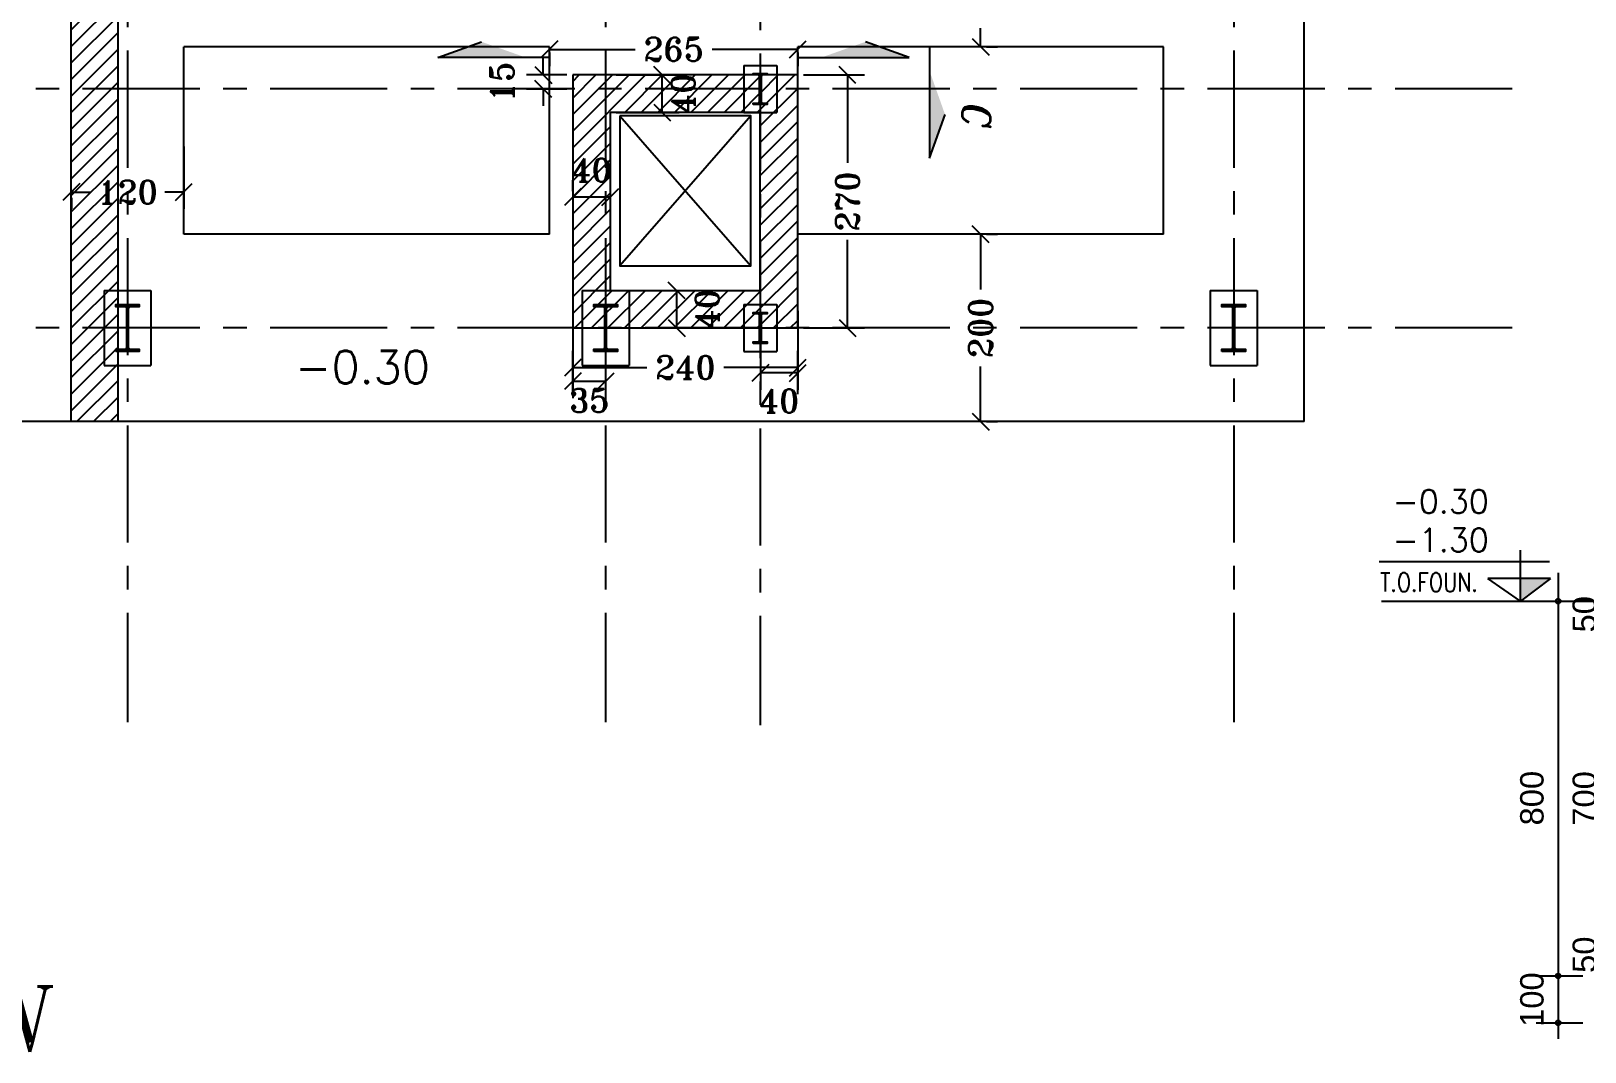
# Model space of a CAD drawing. Header units: inches. Extents: x 1387 to 2676, y -3005 to -2136.
# Drawn here: x 2524.43 to 2541.01, y -2237.91 to -2227.02 of the extents above; entities that cross this region are included whole.
import ezdxf
from ezdxf.enums import TextEntityAlignment as Align

# ---------------------------------------------------------------- set-up
doc = ezdxf.new("R2010")
doc.units = ezdxf.units.IN
doc.header["$MEASUREMENT"] = 0
doc.linetypes.add('CENTER', pattern=[2, 1.25, -0.25, 0.25, -0.25])
for name, color, linetype in [('1R', 1, 'Continuous'), ('2Y', 2, 'Continuous'), ('3G', 3, 'Continuous'), ('4', 4, 'Continuous'), ('4C', 4, 'Continuous'), ('6M', 6, 'Continuous'), ('AXE', 1, 'CENTER'), ('Layer4', 118, 'Continuous')]:
    doc.layers.add(name, color=color, linetype=linetype)
doc.styles.add('ITALICT', font='italict')
doc.styles.add('ROMANS', font='ROMANS')
doc.styles.add('ROMANT', font='romant')
doc.styles.get("Standard").update_dxf_attribs({"font": 'arial.ttf'})
doc.dimstyles.new('1-100r', dxfattribs={"dimscale": 0, "dimtxt": 0.25, "dimasz": 0.18, "dimexe": 0.18, "dimexo": 0.0625, "dimgap": 0.09, "dimtad": 0, "dimdec": 0, "dimlfac": 100, "dimzin": 0, "dimdsep": 46, "dimtxsty": 'ROMANT', "dimblk": 'OBLIQUE', "dimcen": 0.09, "dimclrd": 1, "dimclre": 1, "dimclrt": 2, "dimadec": 0, "dimazin": 0, "dimtfac": 1, "dimtdec": 0, "dimtofl": 0, "dimtmove": 2, "dimatfit": 3, "dimldrblk": 'OBLIQUE', "dimfxl": 0.18, "dimtolj": 1, "dimtzin": 0, "dimarcsym": 0})

# ---------------------------------------------------------------- blocks, each defined once
blk = doc.blocks.new('_Oblique')
at = {"color": 0, "linetype": 'ByBlock', "lineweight": -2}
blk.add_line((-0.5, -0.5), (0.5, 0.5), dxfattribs=at)
blk = doc.blocks.new('*D146')
at = {"layer": 'Defpoints', "color": 0, "ltscale": 0.05, "transparency": 16777216}
for p in [(2526.062, -2228.187), (2524.862, -2228.737), (2524.862, -2228.737)]:
    blk.add_point(p, dxfattribs=at)
at = {"layer": 'Layer4', "color": 1, "lineweight": -2, "ltscale": 0.05, "transparency": 16777216}
for p, q in [((2526.062, -2228.249), (2526.062, -2228.917)), ((2524.862, -2228.737), (2525.062, -2228.737)), ((2526.062, -2228.737), (2525.861, -2228.737)), ((2524.862, -2228.799), (2524.862, -2228.917))]:
    blk.add_line(p, q, dxfattribs=at)
at = {"layer": 'Layer4', "color": 1, "lineweight": -2, "ltscale": 0.05, "transparency": 16777216, "xscale": 0.18, "yscale": 0.18, "zscale": 0.18, "rotation": 180}
blk.add_blockref('_Oblique', (2524.862, -2228.737), dxfattribs=at)
at = {"layer": 'Layer4', "color": 1, "lineweight": -2, "ltscale": 0.05, "transparency": 16777216, "xscale": 0.18, "yscale": 0.18, "zscale": 0.18}
blk.add_blockref('_Oblique', (2526.062, -2228.737), dxfattribs=at)
at = {"layer": 'Layer4', "color": 2, "ltscale": 0.05, "transparency": 16777216, "insert": (2525.462, -2228.737), "char_height": 0.25, "attachment_point": 5, "style": 'ROMANT'}
blk.add_mtext('\\A1;120', dxfattribs=at)
blk = doc.blocks.new('*D152')
at = {"layer": 'Defpoints', "color": 0, "ltscale": 0.05, "transparency": 16777216}
for p in [(2534.562, -2229.187), (2534.562, -2231.187), (2534.562, -2231.187)]:
    blk.add_point(p, dxfattribs=at)
at = {"layer": 'Layer4', "color": 1, "lineweight": -2, "ltscale": 0.05, "transparency": 16777216}
for p, q in [((2534.562, -2229.187), (2534.562, -2229.775)), ((2534.624, -2229.187), (2534.742, -2229.187)), ((2534.562, -2231.187), (2534.562, -2230.598)), ((2534.624, -2231.187), (2534.742, -2231.187))]:
    blk.add_line(p, q, dxfattribs=at)
at = {"layer": 'Layer4', "color": 1, "lineweight": -2, "ltscale": 0.05, "transparency": 16777216, "xscale": 0.18, "yscale": 0.18, "zscale": 0.18}
for p, rotation in [((2534.562, -2229.187), 90), ((2534.562, -2231.187), 270)]:
    blk.add_blockref('_Oblique', p, dxfattribs=dict(at, rotation=rotation))
at = {"layer": 'Layer4', "color": 2, "ltscale": 0.05, "transparency": 16777216, "insert": (2534.562, -2230.187), "char_height": 0.25, "attachment_point": 5, "rotation": 90, "style": 'ROMANT'}
blk.add_mtext('\\A1;200', dxfattribs=at)
blk = doc.blocks.new('*D153')
at = {"layer": 'Defpoints', "color": 0, "ltscale": 0.05, "transparency": 16777216}
for p in [(2534.562, -2225.987), (2534.562, -2225.987), (2534.562, -2227.187)]:
    blk.add_point(p, dxfattribs=at)
at = {"layer": 'Layer4', "color": 1, "lineweight": -2, "ltscale": 0.05, "transparency": 16777216}
for p, q in [((2534.562, -2225.987), (2534.562, -2226.187)), ((2534.624, -2225.987), (2534.742, -2225.987)), ((2534.562, -2227.187), (2534.562, -2226.986)), ((2534.624, -2227.187), (2534.742, -2227.187))]:
    blk.add_line(p, q, dxfattribs=at)
at = {"layer": 'Layer4', "color": 1, "lineweight": -2, "ltscale": 0.05, "transparency": 16777216, "xscale": 0.18, "yscale": 0.18, "zscale": 0.18}
for p, rotation in [((2534.562, -2225.987), 90), ((2534.562, -2227.187), 270)]:
    blk.add_blockref('_Oblique', p, dxfattribs=dict(at, rotation=rotation))
at = {"layer": 'Layer4', "color": 2, "ltscale": 0.05, "transparency": 16777216, "insert": (2534.562, -2226.587), "char_height": 0.25, "attachment_point": 5, "rotation": 90, "style": 'ROMANT'}
blk.add_mtext('\\A1;120', dxfattribs=at)
blk = doc.blocks.new('*D182')
at = {"layer": 'Defpoints', "color": 0, "ltscale": 0.05, "transparency": 16777216}
for p in [(2532.612, -2230.61), (2530.212, -2230.957), (2532.612, -2230.957)]:
    blk.add_point(p, dxfattribs=at)
at = {"layer": 'Layer4', "color": 1, "lineweight": -2, "ltscale": 0.05, "transparency": 16777216}
for p, q in [((2530.212, -2230.895), (2530.212, -2230.43)), ((2532.612, -2230.895), (2532.612, -2230.43)), ((2530.212, -2230.61), (2531, -2230.61)), ((2532.612, -2230.61), (2531.823, -2230.61))]:
    blk.add_line(p, q, dxfattribs=at)
at = {"layer": 'Layer4', "color": 1, "lineweight": -2, "ltscale": 0.05, "transparency": 16777216, "xscale": 0.18, "yscale": 0.18, "zscale": 0.18, "rotation": 180}
blk.add_blockref('_Oblique', (2530.212, -2230.61), dxfattribs=at)
at = {"layer": 'Layer4', "color": 1, "lineweight": -2, "ltscale": 0.05, "transparency": 16777216, "xscale": 0.18, "yscale": 0.18, "zscale": 0.18}
blk.add_blockref('_Oblique', (2532.612, -2230.61), dxfattribs=at)
at = {"layer": 'Layer4', "color": 2, "ltscale": 0.05, "transparency": 16777216, "insert": (2531.412, -2230.61), "char_height": 0.25, "attachment_point": 5, "style": 'ROMANT'}
blk.add_mtext('\\A1;240', dxfattribs=at)
blk = doc.blocks.new('*D183')
at = {"layer": 'Defpoints', "color": 0, "ltscale": 0.05, "transparency": 16777216}
for p in [(2530.212, -2228.79), (2530.212, -2228.79), (2530.612, -2228.79)]:
    blk.add_point(p, dxfattribs=at)
at = {"layer": 'Layer4', "color": 1, "lineweight": -2, "ltscale": 0.05, "transparency": 16777216}
for p, q in [((2530.212, -2228.727), (2530.212, -2228.61)), ((2530.612, -2228.727), (2530.612, -2228.61)), ((2530.612, -2228.79), (2530.212, -2228.79))]:
    blk.add_line(p, q, dxfattribs=at)
at = {"layer": 'Layer4', "color": 1, "lineweight": -2, "ltscale": 0.05, "transparency": 16777216, "xscale": 0.18, "yscale": 0.18, "zscale": 0.18, "rotation": 180}
blk.add_blockref('_Oblique', (2530.212, -2228.79), dxfattribs=at)
at = {"layer": 'Layer4', "color": 1, "lineweight": -2, "ltscale": 0.05, "transparency": 16777216, "xscale": 0.18, "yscale": 0.18, "zscale": 0.18}
blk.add_blockref('_Oblique', (2530.612, -2228.79), dxfattribs=at)
at = {"layer": 'Layer4', "color": 2, "ltscale": 0.05, "transparency": 16777216, "insert": (2530.412, -2228.502), "char_height": 0.25, "attachment_point": 5, "style": 'ROMANT'}
blk.add_mtext('\\A1;40', dxfattribs=at)
blk = doc.blocks.new('*D184')
at = {"layer": 'Defpoints', "color": 0, "ltscale": 0.05, "transparency": 16777216}
for p in [(2530.212, -2229.941), (2530.562, -2230.341), (2530.562, -2230.755)]:
    blk.add_point(p, dxfattribs=at)
at = {"layer": 'Layer4', "color": 1, "lineweight": -2, "ltscale": 0.05, "transparency": 16777216}
for p, q in [((2530.212, -2230.004), (2530.212, -2230.935)), ((2530.562, -2230.404), (2530.562, -2230.935)), ((2530.212, -2230.755), (2530.562, -2230.755))]:
    blk.add_line(p, q, dxfattribs=at)
at = {"layer": 'Layer4', "color": 1, "lineweight": -2, "ltscale": 0.05, "transparency": 16777216, "xscale": 0.18, "yscale": 0.18, "zscale": 0.18, "rotation": 180}
blk.add_blockref('_Oblique', (2530.212, -2230.755), dxfattribs=at)
at = {"layer": 'Layer4', "color": 1, "lineweight": -2, "ltscale": 0.05, "transparency": 16777216, "xscale": 0.18, "yscale": 0.18, "zscale": 0.18}
blk.add_blockref('_Oblique', (2530.562, -2230.755), dxfattribs=at)
at = {"layer": 'Layer4', "color": 2, "ltscale": 0.05, "transparency": 16777216, "insert": (2530.387, -2230.962), "char_height": 0.25, "attachment_point": 5, "style": 'ROMANT'}
blk.add_mtext('\\A1;35', dxfattribs=at)
blk = doc.blocks.new('*D185')
at = {"layer": 'Defpoints', "color": 0, "ltscale": 0.05, "transparency": 16777216}
for p in [(2532.612, -2229.941), (2532.212, -2230.191), (2532.212, -2230.667)]:
    blk.add_point(p, dxfattribs=at)
at = {"layer": 'Layer4', "color": 1, "lineweight": -2, "ltscale": 0.05, "transparency": 16777216}
for p, q in [((2532.612, -2230.004), (2532.612, -2230.847)), ((2532.212, -2230.254), (2532.212, -2230.847)), ((2532.612, -2230.667), (2532.212, -2230.667))]:
    blk.add_line(p, q, dxfattribs=at)
at = {"layer": 'Layer4', "color": 1, "lineweight": -2, "ltscale": 0.05, "transparency": 16777216, "xscale": 0.18, "yscale": 0.18, "zscale": 0.18, "rotation": 180}
blk.add_blockref('_Oblique', (2532.212, -2230.667), dxfattribs=at)
at = {"layer": 'Layer4', "color": 1, "lineweight": -2, "ltscale": 0.05, "transparency": 16777216, "xscale": 0.18, "yscale": 0.18, "zscale": 0.18}
blk.add_blockref('_Oblique', (2532.612, -2230.667), dxfattribs=at)
at = {"layer": 'Layer4', "color": 2, "ltscale": 0.05, "transparency": 16777216, "insert": (2532.412, -2230.967), "char_height": 0.25, "attachment_point": 5, "style": 'ROMANT'}
blk.add_mtext('\\A1;40', dxfattribs=at)
blk = doc.blocks.new('*D186')
at = {"layer": 'Defpoints', "color": 0, "ltscale": 0.05, "transparency": 16777216}
for p in [(2530.812, -2229.787), (2530.812, -2230.187), (2531.319, -2230.187)]:
    blk.add_point(p, dxfattribs=at)
at = {"layer": 'Layer4', "color": 1, "lineweight": -2, "ltscale": 0.05, "transparency": 16777216}
for p, q in [((2530.874, -2229.787), (2531.499, -2229.787)), ((2531.319, -2229.787), (2531.319, -2230.187)), ((2530.874, -2230.187), (2531.499, -2230.187))]:
    blk.add_line(p, q, dxfattribs=at)
at = {"layer": 'Layer4', "color": 1, "lineweight": -2, "ltscale": 0.05, "transparency": 16777216, "xscale": 0.18, "yscale": 0.18, "zscale": 0.18}
for p, rotation in [((2531.319, -2229.787), 90), ((2531.319, -2230.187), 270)]:
    blk.add_blockref('_Oblique', p, dxfattribs=dict(at, rotation=rotation))
at = {"layer": 'Layer4', "color": 2, "ltscale": 0.05, "transparency": 16777216, "insert": (2531.644, -2229.987), "char_height": 0.25, "attachment_point": 5, "rotation": 90, "style": 'ROMANT'}
blk.add_mtext('\\A1;40', dxfattribs=at)
blk = doc.blocks.new('*D187')
at = {"layer": 'Defpoints', "color": 0, "ltscale": 0.05, "transparency": 16777216}
for p in [(2530.612, -2227.487), (2531.165, -2227.487), (2530.612, -2227.887)]:
    blk.add_point(p, dxfattribs=at)
at = {"layer": 'Layer4', "color": 1, "lineweight": -2, "ltscale": 0.05, "transparency": 16777216}
for p, q in [((2530.674, -2227.487), (2531.345, -2227.487)), ((2531.165, -2227.887), (2531.165, -2227.487)), ((2530.674, -2227.887), (2531.345, -2227.887))]:
    blk.add_line(p, q, dxfattribs=at)
at = {"layer": 'Layer4', "color": 1, "lineweight": -2, "ltscale": 0.05, "transparency": 16777216, "xscale": 0.18, "yscale": 0.18, "zscale": 0.18}
for p, rotation in [((2531.165, -2227.487), 90), ((2531.165, -2227.887), 270)]:
    blk.add_blockref('_Oblique', p, dxfattribs=dict(at, rotation=rotation))
at = {"layer": 'Layer4', "color": 2, "ltscale": 0.05, "transparency": 16777216, "insert": (2531.389, -2227.687), "char_height": 0.25, "attachment_point": 5, "rotation": 90, "style": 'ROMANT'}
blk.add_mtext('\\A1;40', dxfattribs=at)
blk = doc.blocks.new('*D188')
at = {"layer": 'Defpoints', "color": 0, "ltscale": 0.05, "transparency": 16777216}
for p in [(2530.212, -2227.487), (2529.896, -2227.637), (2530.212, -2227.637)]:
    blk.add_point(p, dxfattribs=at)
at = {"layer": 'Layer4', "color": 1, "lineweight": -2, "ltscale": 0.05, "transparency": 16777216}
for p, q in [((2529.896, -2227.487), (2529.896, -2227.307)), ((2530.149, -2227.487), (2529.716, -2227.487)), ((2530.149, -2227.637), (2529.716, -2227.637)), ((2529.896, -2227.637), (2529.896, -2227.817))]:
    blk.add_line(p, q, dxfattribs=at)
at = {"layer": 'Layer4', "color": 1, "lineweight": -2, "ltscale": 0.05, "transparency": 16777216, "xscale": 0.18, "yscale": 0.18, "zscale": 0.18}
for p, rotation in [((2529.896, -2227.487), 270), ((2529.896, -2227.637), 90)]:
    blk.add_blockref('_Oblique', p, dxfattribs=dict(at, rotation=rotation))
at = {"layer": 'Layer4', "color": 2, "ltscale": 0.05, "transparency": 16777216, "insert": (2529.456, -2227.562), "char_height": 0.25, "attachment_point": 5, "rotation": 90, "style": 'ROMANT'}
blk.add_mtext('\\A1;15', dxfattribs=at)
blk = doc.blocks.new('*D189')
at = {"layer": 'Defpoints', "color": 0, "ltscale": 0.05, "transparency": 16777216}
for p in [(2532.612, -2227.487), (2532.612, -2230.187), (2533.142, -2230.187)]:
    blk.add_point(p, dxfattribs=at)
at = {"layer": 'Layer4', "color": 1, "lineweight": -2, "ltscale": 0.05, "transparency": 16777216}
for p, q in [((2532.674, -2227.487), (2533.322, -2227.487)), ((2533.142, -2227.487), (2533.142, -2228.425)), ((2533.142, -2230.187), (2533.142, -2229.248)), ((2532.674, -2230.187), (2533.322, -2230.187))]:
    blk.add_line(p, q, dxfattribs=at)
at = {"layer": 'Layer4', "color": 1, "lineweight": -2, "ltscale": 0.05, "transparency": 16777216, "xscale": 0.18, "yscale": 0.18, "zscale": 0.18}
for p, rotation in [((2533.142, -2227.487), 90), ((2533.142, -2230.187), 270)]:
    blk.add_blockref('_Oblique', p, dxfattribs=dict(at, rotation=rotation))
at = {"layer": 'Layer4', "color": 2, "ltscale": 0.05, "transparency": 16777216, "insert": (2533.142, -2228.837), "char_height": 0.25, "attachment_point": 5, "rotation": 90, "style": 'ROMANT'}
blk.add_mtext('\\A1;270', dxfattribs=at)
blk = doc.blocks.new('*D190')
at = {"layer": 'Defpoints', "color": 0, "ltscale": 0.05, "transparency": 16777216}
for p in [(2529.962, -2227.187), (2532.612, -2227.187), (2532.612, -2227.214)]:
    blk.add_point(p, dxfattribs=at)
at = {"layer": 'Layer4', "color": 1, "lineweight": -2, "ltscale": 0.05, "transparency": 16777216}
for p, q in [((2529.962, -2227.214), (2530.875, -2227.214)), ((2529.962, -2227.249), (2529.962, -2227.394)), ((2532.612, -2227.214), (2531.698, -2227.214)), ((2532.612, -2227.249), (2532.612, -2227.394))]:
    blk.add_line(p, q, dxfattribs=at)
at = {"layer": 'Layer4', "color": 1, "lineweight": -2, "ltscale": 0.05, "transparency": 16777216, "xscale": 0.18, "yscale": 0.18, "zscale": 0.18, "rotation": 180}
blk.add_blockref('_Oblique', (2529.962, -2227.214), dxfattribs=at)
at = {"layer": 'Layer4', "color": 1, "lineweight": -2, "ltscale": 0.05, "transparency": 16777216, "xscale": 0.18, "yscale": 0.18, "zscale": 0.18}
blk.add_blockref('_Oblique', (2532.612, -2227.214), dxfattribs=at)
at = {"layer": 'Layer4', "color": 2, "ltscale": 0.05, "transparency": 16777216, "insert": (2531.287, -2227.214), "char_height": 0.25, "attachment_point": 5, "style": 'ROMANT'}
blk.add_mtext('\\A1;265', dxfattribs=at)
blk = doc.blocks.new('P')
at = {"layer": '6M'}
blk.add_circle((0, 0), 0.291, dxfattribs=at)

msp = doc.modelspace()

# ---------------------------------------------------------------- hatches: boundary and pattern name
h = msp.add_hatch()
h.set_pattern_fill('ANSI31', color=1)
h.paths.add_polyline_path([(2530.561576, -2227.486876), (2530.211576, -2227.486876), (2530.211576, -2227.636876), (2530.561576, -2227.636876)])
h.paths.add_polyline_path([(2530.561576, -2227.636876), (2530.211576, -2227.636876), (2530.211576, -2230.186876), (2530.311576, -2230.186876), (2530.311576, -2229.786876), (2530.561576, -2229.786876)])
h.paths.add_polyline_path([(2530.561576, -2229.786876), (2530.311576, -2229.786876), (2530.311576, -2230.186876), (2530.554076, -2230.186876), (2530.554076, -2229.97336, -0.414414444), (2530.5426, -2229.961876), (2530.436576, -2229.961876), (2530.436576, -2229.936876), (2530.561576, -2229.936876)], flags=17)
h.paths.add_polyline_path([(2530.811576, -2229.786876), (2530.611576, -2229.786876), (2530.561576, -2229.786876), (2530.561576, -2229.936876), (2530.686576, -2229.936876), (2530.686576, -2229.961876), (2530.580552, -2229.961876, -0.414414444), (2530.569076, -2229.97336), (2530.569076, -2230.186876), (2530.811576, -2230.186876)])
h.paths.add_polyline_path([(2532.211576, -2229.786876), (2530.811576, -2229.786876), (2530.811576, -2230.186876), (2532.036576, -2230.186876), (2532.036576, -2229.936876), (2532.211576, -2229.936876)])
h.paths.add_polyline_path([(2532.136576, -2230.021876), (2532.211576, -2230.021876), (2532.211576, -2229.936876), (2532.036576, -2229.936876), (2532.036576, -2230.186876), (2532.204076, -2230.186876), (2532.204076, -2230.04836, -0.414414444), (2532.1926, -2230.036876), (2532.136576, -2230.036876)], flags=17)
h.paths.add_polyline_path([(2532.386576, -2229.936876), (2532.211576, -2229.936876), (2532.211576, -2230.021876), (2532.286576, -2230.021876), (2532.286576, -2230.036876), (2532.230552, -2230.036876, -0.414414444), (2532.219076, -2230.04836), (2532.219076, -2230.186876), (2532.386576, -2230.186876)], flags=17)
h.paths.add_polyline_path([(2532.611576, -2227.636876), (2532.386576, -2227.636876), (2532.386576, -2227.886876), (2532.211576, -2227.886876), (2532.211576, -2229.786876), (2532.211576, -2229.936876), (2532.386576, -2229.936876), (2532.386576, -2230.186876), (2532.611576, -2230.186876)])
h.paths.add_polyline_path([(2532.611576, -2227.486876), (2532.386576, -2227.486876), (2532.386576, -2227.636876), (2532.611576, -2227.636876)])
h.paths.add_polyline_path([(2532.386576, -2227.486876), (2532.230552, -2227.486876, -0.414414444), (2532.219076, -2227.49836), (2532.219076, -2227.636876), (2532.386576, -2227.636876)])
h.paths.add_polyline_path([(2532.204076, -2227.49836, -0.414414444), (2532.1926, -2227.486876), (2532.136576, -2227.486876), (2532.036576, -2227.486876), (2532.036576, -2227.636876), (2532.204076, -2227.636876)])
h.paths.add_polyline_path([(2532.204076, -2227.636876), (2532.036576, -2227.636876), (2532.036576, -2227.886876), (2532.211576, -2227.886876), (2532.211576, -2227.801876), (2532.136576, -2227.801876), (2532.136576, -2227.786876), (2532.1926, -2227.786876, -0.413406478), (2532.204076, -2227.775431)])
h.paths.add_polyline_path([(2532.386576, -2227.636876), (2532.219076, -2227.636876), (2532.219076, -2227.775431, -0.413406478), (2532.230552, -2227.786876), (2532.286576, -2227.786876), (2532.286576, -2227.801876), (2532.211576, -2227.801876), (2532.211576, -2227.886876), (2532.386576, -2227.886876)], flags=17)
h.paths.add_polyline_path([(2532.036576, -2227.636876), (2530.561576, -2227.636876), (2530.561576, -2229.786876), (2530.611576, -2229.786876), (2530.611576, -2227.886876), (2532.036576, -2227.886876)])
h.paths.add_polyline_path([(2532.036576, -2227.486876), (2530.561576, -2227.486876), (2530.561576, -2227.636876), (2532.036576, -2227.636876)])
for points in [[(2532.204076, -2227.486876), (2532.1926, -2227.486876, 0.414414444), (2532.204076, -2227.49836)], [(2532.219076, -2227.486876), (2532.230552, -2227.486876, -0.414414444), (2532.219076, -2227.49836)], [(2532.204076, -2227.786915), (2532.1926, -2227.786915, -0.414414444), (2532.204076, -2227.775431)], [(2532.219076, -2227.786915), (2532.230552, -2227.786915, 0.414414444), (2532.219076, -2227.775431)], [(2525.454076, -2229.961876), (2525.4426, -2229.961876, 0.414414444), (2525.454076, -2229.97336)], [(2525.469076, -2229.961876), (2525.480552, -2229.961876, -0.414414444), (2525.469076, -2229.97336)], [(2530.554076, -2229.961876), (2530.5426, -2229.961876, 0.414414444), (2530.554076, -2229.97336)], [(2530.569076, -2229.961876), (2530.580552, -2229.961876, -0.414414444), (2530.569076, -2229.97336)], [(2532.204076, -2230.036876), (2532.1926, -2230.036876, 0.414414444), (2532.204076, -2230.04836)], [(2532.219076, -2230.036876), (2532.230552, -2230.036876, -0.414414444), (2532.219076, -2230.04836)], [(2537.254076, -2229.961876), (2537.2426, -2229.961876, 0.414414444), (2537.254076, -2229.97336)], [(2537.269076, -2229.961876), (2537.280552, -2229.961876, -0.414414444), (2537.269076, -2229.97336)], [(2525.454076, -2230.411915), (2525.4426, -2230.411915, -0.414414444), (2525.454076, -2230.400431)], [(2525.469076, -2230.411915), (2525.480552, -2230.411915, 0.414414444), (2525.469076, -2230.400431)], [(2530.554076, -2230.411915), (2530.5426, -2230.411915, -0.414414444), (2530.554076, -2230.400431)], [(2530.569076, -2230.411915), (2530.580552, -2230.411915, 0.414414444), (2530.569076, -2230.400431)], [(2532.204076, -2230.336915), (2532.1926, -2230.336915, -0.414414444), (2532.204076, -2230.325431)], [(2532.219076, -2230.336915), (2532.230552, -2230.336915, 0.414414444), (2532.219076, -2230.325431)], [(2537.254076, -2230.411915), (2537.2426, -2230.411915, -0.414414444), (2537.254076, -2230.400431)], [(2537.269076, -2230.411915), (2537.280552, -2230.411915, 0.414414444), (2537.269076, -2230.400431)]]:
    msp.add_hatch(color=1).paths.add_polyline_path(points)
at = {"layer": 'Layer4', "ltscale": 0.05}
h = msp.add_hatch(dxfattribs=at)
h.set_pattern_fill('ANSI31', color=1)
h.set_pattern_definition([(45, (1674.49046, -2862.94575), (-0.088388348, 0.088388348), [])])
h.paths.add_polyline_path([(2525.361576, -2231.186876), (2524.861576, -2231.186876), (2524.861576, -2226.286876), (2524.861576, -2219.634517), (2524.861576, -2214.482159), (2525.361576, -2214.482159)])

# ---------------------------------------------------------------- linework, layer by layer
at = {"color": 2}
for p, q in [((2532.211576, -2227.886876), (2530.611576, -2227.886876)), ((2530.611576, -2227.886876), (2530.611576, -2229.786876)), ((2532.111576, -2227.92402), (2530.711576, -2229.52402)), ((2530.711576, -2227.92402), (2532.111576, -2229.52402)), ((2532.211576, -2229.786876), (2532.211576, -2227.886876)), ((2530.611576, -2229.786876), (2532.211576, -2229.786876)), ((2540.319849, -2233.1034), (2540.319849, -2232.560547))]:
    msp.add_line(p, q, dxfattribs=at)
msp.add_lwpolyline([(2530.711576, -2227.92402), (2530.711576, -2229.52402), (2532.111576, -2229.52402), (2532.111576, -2227.92402), (2530.711576, -2227.92402)], dxfattribs=at)
at = {"layer": '1R'}
for p, q in [((2540.723298, -2232.800878), (2540.723298, -2237.772976)), ((2538.838978, -2233.103254), (2541.105456, -2233.103254)), ((2540.479944, -2233.103254), (2540.986133, -2233.103254)), ((2540.479944, -2237.103254), (2540.986133, -2237.103254)), ((2540.487271, -2237.603253), (2540.986133, -2237.603253))]:
    msp.add_line(p, q, dxfattribs=at)
at = {"layer": '2Y'}
for p, q in [((2540.631602, -2232.68395), (2538.814281, -2232.68395)), ((2540.319849, -2233.1034), (2539.972567, -2232.862798)), ((2539.972656, -2232.856507), (2540.640506, -2232.856507)), ((2540.640417, -2232.862798), (2540.319849, -2233.1034))]:
    msp.add_line(p, q, dxfattribs=at)
at = {"layer": '3G'}
for p, q in [((2528.772685, -2227.299293), (2529.238913, -2227.133379)), ((2528.772685, -2227.299293), (2529.238913, -2227.133379)), ((2533.800466, -2227.299293), (2533.334238, -2227.133379)), ((2533.800466, -2227.299293), (2533.334238, -2227.133379)), ((2534.016576, -2227.186876), (2534.016576, -2228.375766)), ((2534.016576, -2227.186876), (2534.016576, -2228.375766)), ((2529.961576, -2227.299293), (2528.772685, -2227.299293)), ((2529.961576, -2227.299293), (2528.772685, -2227.299293)), ((2532.036576, -2227.386876), (2532.036576, -2227.886876)), ((2532.036576, -2227.386876), (2532.386576, -2227.386876)), ((2532.386576, -2227.386876), (2532.386576, -2227.886876)), ((2532.611576, -2227.299293), (2533.800466, -2227.299293)), ((2532.611576, -2227.299293), (2533.800466, -2227.299293)), ((2532.036576, -2227.886876), (2532.386576, -2227.886876)), ((2534.016576, -2228.375766), (2534.18249, -2227.909538)), ((2534.016576, -2228.375766), (2534.18249, -2227.909538)), ((2525.211576, -2229.786876), (2525.211576, -2230.586876)), ((2525.211576, -2229.786876), (2525.711576, -2229.786876)), ((2525.711576, -2229.786876), (2525.711576, -2230.586876)), ((2530.311576, -2229.786876), (2530.311576, -2230.586876)), ((2530.311576, -2229.786876), (2530.811576, -2229.786876)), ((2530.811576, -2229.786876), (2530.811576, -2230.586876)), ((2532.036576, -2229.936876), (2532.036576, -2230.436876)), ((2532.036576, -2229.936876), (2532.386576, -2229.936876)), ((2532.386576, -2229.936876), (2532.386576, -2230.436876)), ((2537.011576, -2229.786876), (2537.011576, -2230.586876)), ((2537.011576, -2229.786876), (2537.511576, -2229.786876)), ((2537.511576, -2229.786876), (2537.511576, -2230.586876)), ((2532.036576, -2230.436876), (2532.386576, -2230.436876)), ((2525.211576, -2230.586876), (2525.711576, -2230.586876)), ((2530.311576, -2230.586876), (2530.811576, -2230.586876)), ((2537.011576, -2230.586876), (2537.511576, -2230.586876))]:
    msp.add_line(p, q, dxfattribs=at)
for points in [[(2532.136576, -2227.801876), (2532.136576, -2227.786876), (2532.204076, -2227.786876), (2532.204076, -2227.486876), (2532.136576, -2227.486876), (2532.136576, -2227.471876), (2532.286576, -2227.471876), (2532.286576, -2227.486876), (2532.219076, -2227.486876), (2532.219076, -2227.786876), (2532.286576, -2227.786876), (2532.286576, -2227.801876)], [(2525.336576, -2230.436876), (2525.336576, -2230.411876), (2525.454076, -2230.411876), (2525.454076, -2229.961876), (2525.336576, -2229.961876), (2525.336576, -2229.936876), (2525.586576, -2229.936876), (2525.586576, -2229.961876), (2525.469076, -2229.961876), (2525.469076, -2230.411876), (2525.586576, -2230.411876), (2525.586576, -2230.436876)], [(2530.436576, -2230.436876), (2530.436576, -2230.411876), (2530.554076, -2230.411876), (2530.554076, -2229.961876), (2530.436576, -2229.961876), (2530.436576, -2229.936876), (2530.686576, -2229.936876), (2530.686576, -2229.961876), (2530.569076, -2229.961876), (2530.569076, -2230.411876), (2530.686576, -2230.411876), (2530.686576, -2230.436876)], [(2537.136576, -2230.436876), (2537.136576, -2230.411876), (2537.254076, -2230.411876), (2537.254076, -2229.961876), (2537.136576, -2229.961876), (2537.136576, -2229.936876), (2537.386576, -2229.936876), (2537.386576, -2229.961876), (2537.269076, -2229.961876), (2537.269076, -2230.411876), (2537.386576, -2230.411876), (2537.386576, -2230.436876)], [(2532.136576, -2230.351876), (2532.136576, -2230.336876), (2532.204076, -2230.336876), (2532.204076, -2230.036876), (2532.136576, -2230.036876), (2532.136576, -2230.021876), (2532.286576, -2230.021876), (2532.286576, -2230.036876), (2532.219076, -2230.036876), (2532.219076, -2230.336876), (2532.286576, -2230.336876), (2532.286576, -2230.351876)]]:
    msp.add_lwpolyline(points, close=True, dxfattribs=at)
for centre, start, end in [((2532.204076, -2227.486883), 180.1579269, 270.1579269), ((2532.219076, -2227.486883), 269.8420731, 359.8420731), ((2532.219076, -2227.486883), 269.8420731, 359.8420731), ((2532.204076, -2227.786907), 89.8420731, 179.8420731), ((2532.204076, -2227.786907), 89.8420731, 179.8420731), ((2532.219076, -2227.786907), 0.1579269, 90.1579269), ((2532.219076, -2227.786907), 0.1579269, 90.1579269), ((2532.219076, -2227.786907), 0.1579269, 90.1579269), ((2525.454076, -2229.961883), 180.1579269, 270.1579269), ((2525.469076, -2229.961883), 269.8420731, 359.8420731), ((2525.469076, -2229.961883), 269.8420731, 359.8420731), ((2530.554076, -2229.961883), 180.1579269, 270.1579269), ((2530.569076, -2229.961883), 269.8420731, 359.8420731), ((2530.569076, -2229.961883), 269.8420731, 359.8420731), ((2532.204076, -2230.036883), 180.1579269, 270.1579269), ((2532.219076, -2230.036883), 269.8420731, 359.8420731), ((2532.219076, -2230.036883), 269.8420731, 359.8420731), ((2537.254076, -2229.961883), 180.1579269, 270.1579269), ((2537.269076, -2229.961883), 269.8420731, 359.8420731), ((2537.269076, -2229.961883), 269.8420731, 359.8420731), ((2525.454076, -2230.411907), 89.8420731, 179.8420731), ((2525.454076, -2230.411907), 89.8420731, 179.8420731), ((2525.469076, -2230.411907), 0.1579269, 90.1579269), ((2525.469076, -2230.411907), 0.1579269, 90.1579269), ((2525.469076, -2230.411907), 0.1579269, 90.1579269), ((2530.554076, -2230.411907), 89.8420731, 179.8420731), ((2530.554076, -2230.411907), 89.8420731, 179.8420731), ((2530.569076, -2230.411907), 0.1579269, 90.1579269), ((2530.569076, -2230.411907), 0.1579269, 90.1579269), ((2530.569076, -2230.411907), 0.1579269, 90.1579269), ((2532.204076, -2230.336907), 89.8420731, 179.8420731), ((2532.204076, -2230.336907), 89.8420731, 179.8420731), ((2532.219076, -2230.336907), 0.1579269, 90.1579269), ((2532.219076, -2230.336907), 0.1579269, 90.1579269), ((2532.219076, -2230.336907), 0.1579269, 90.1579269), ((2537.254076, -2230.411907), 89.8420731, 179.8420731), ((2537.254076, -2230.411907), 89.8420731, 179.8420731), ((2537.269076, -2230.411907), 0.1579269, 90.1579269), ((2537.269076, -2230.411907), 0.1579269, 90.1579269), ((2537.269076, -2230.411907), 0.1579269, 90.1579269)]:
    msp.add_arc(centre, 0.011476, start, end, dxfattribs=at)
for points in [[(2528.772685, -2227.299293), (2529.238913, -2227.133379), (2529.238913, -2227.299293)], [(2528.772685, -2227.299293), (2529.238913, -2227.133379), (2529.238913, -2227.299293)], [(2529.705141, -2227.299293), (2529.238913, -2227.133379), (2529.238913, -2227.299293)], [(2529.705141, -2227.299293), (2529.238913, -2227.133379), (2529.238913, -2227.299293)], [(2532.86801, -2227.299293), (2533.334238, -2227.133379), (2533.334238, -2227.299293)], [(2532.86801, -2227.299293), (2533.334238, -2227.133379), (2533.334238, -2227.299293)], [(2533.800466, -2227.299293), (2533.334238, -2227.133379), (2533.334238, -2227.299293)], [(2533.800466, -2227.299293), (2533.334238, -2227.133379), (2533.334238, -2227.299293)], [(2534.016576, -2227.44331), (2534.18249, -2227.909538), (2534.016576, -2227.909538)], [(2534.016576, -2227.44331), (2534.18249, -2227.909538), (2534.016576, -2227.909538)], [(2534.016576, -2228.375766), (2534.18249, -2227.909538), (2534.016576, -2227.909538)], [(2534.016576, -2228.375766), (2534.18249, -2227.909538), (2534.016576, -2227.909538)], [(2540.319849, -2233.1034), (2540.640417, -2232.862798), (2540.319849, -2232.862798)]]:
    msp.add_solid(points, dxfattribs=at)
at = {"layer": '4'}
for p, q in [((2525.361576, -2231.186876), (2525.361576, -2214.482159)), ((2538.011576, -2231.186876), (2538.011576, -2214.482159)), ((2524.861576, -2231.186876), (2524.861576, -2226.286876)), ((2526.061576, -2229.186876), (2526.061576, -2227.186876)), ((2529.961576, -2227.186876), (2526.061576, -2227.186876)), ((2529.961576, -2229.186876), (2529.961576, -2227.186876)), ((2532.611576, -2229.186876), (2532.611576, -2227.186876)), ((2536.511576, -2227.186876), (2532.611576, -2227.186876)), ((2536.511576, -2229.186876), (2536.511576, -2227.186876)), ((2530.211576, -2227.486876), (2530.211576, -2230.186876)), ((2532.611576, -2227.486876), (2530.211576, -2227.486876)), ((2532.611576, -2230.186876), (2532.611576, -2227.486876)), ((2529.961576, -2229.186876), (2526.061576, -2229.186876)), ((2536.511576, -2229.186876), (2532.611576, -2229.186876)), ((2530.211576, -2230.186876), (2532.611576, -2230.186876)), ((2538.011576, -2231.186876), (2506.645574, -2231.186876))]:
    msp.add_line(p, q, dxfattribs=at)
at = {"layer": 'AXE'}
for p, q in [((2525.461576, -2213.227282), (2525.461576, -2234.394935)), ((2530.561576, -2213.227282), (2530.561576, -2234.394935)), ((2532.211576, -2213.258938), (2532.211576, -2234.426591)), ((2537.261576, -2213.227282), (2537.261576, -2234.394935)), ((2540.232382, -2227.636876), (2504.849981, -2227.636876)), ((2540.232382, -2230.186876), (2504.849981, -2230.186876))]:
    msp.add_line(p, q, dxfattribs=at)

# ---------------------------------------------------------------- block references
at = {"layer": '3G', "xscale": 0.0874997571791028, "yscale": 0.0874997571791028, "zscale": 0.0874997571791028}
for p in [(2540.723298, -2233.103254), (2540.723298, -2237.103254), (2540.723298, -2237.603253)]:
    msp.add_blockref('P', p, dxfattribs=at)

# ---------------------------------------------------------------- texts
at = {"layer": '3G', "style": 'ITALICT'}
msp.add_text('C', height=0.3, rotation=270, dxfattribs=at).set_placement((2534.365873, -2227.784509))
at = {"layer": '3G', "style": 'ROMANS'}
for s, height, p in [('-0.30', 0.35, (2527.247299, -2230.779813)), ('-0.30', 0.2499993, (2538.956551, -2232.163892)), ('-1.30', 0.2499993, (2538.956551, -2232.57528))]:
    msp.add_text(s, height=height, dxfattribs=at).set_placement(p)
at = {"layer": '3G', "style": 'ROMANS', "width": 0.8}
msp.add_text('T.O.FOUN.', height=0.1999994, dxfattribs=at).set_placement((2538.823565, -2233.001428))
at = {"layer": '3G'}
for s, p in [('50', (2541.00166, -2233.242643)), ('800', (2540.442141, -2235.205321)), ('700', (2541.00166, -2235.208623)), ('50', (2541.00166, -2236.876575)), ('100', (2540.442141, -2237.355835))]:
    msp.add_text(s, height=0.2499993, rotation=90, dxfattribs=at).set_placement(p, align=Align.MIDDLE)
at = {"layer": '4C', "style": 'ITALICT', "width": 0.9}
msp.add_text('FOUNDATION PLAN', height=0.7, dxfattribs=at).set_placement((2515.915, -2237.914068, 0))

# ---------------------------------------------------------------- dimensions: what is measured, and where the dimension line sits
at = {"layer": 'Layer4', "ltscale": 0.05}
for base, p1, p2, picture, middle in [((2534.561576, -2225.986876), (2534.561576, -2227.186876), (2534.561576, -2225.986876), '*D153', (2534.561576, -2226.586876)), ((2529.896077, -2227.636876), (2530.211576, -2227.486876), (2530.211576, -2227.636876), '*D188', (2529.456077, -2227.561876)), ((2533.141564, -2230.186876), (2532.611576, -2227.486876), (2532.611576, -2230.186876), '*D189', (2533.141564, -2228.836876)), ((2534.561576, -2231.186876), (2534.561576, -2229.186876), (2534.561576, -2231.186876), '*D152', (2534.561576, -2230.186876))]:
    dim = msp.add_linear_dim(base=base, p1=p1, p2=p2, angle=90, dimstyle='1-100r', override={"dimscale": 1}, dxfattribs=at)
    dim.commit()
    dim.dimension.update_dxf_attribs({"geometry": picture, "text_midpoint": middle})
for base, p1, p2, picture, middle in [((2532.611576, -2227.214254), (2529.961576, -2227.186876), (2532.611576, -2227.186876), '*D190', (2531.286576, -2227.214254)), ((2524.861576, -2228.736876), (2526.061576, -2228.186876), (2524.861576, -2228.736876), '*D146', (2525.461576, -2228.736876)), ((2532.611576, -2230.609667), (2530.211576, -2230.957146), (2532.611576, -2230.957146), '*D182', (2531.411576, -2230.609667))]:
    dim = msp.add_linear_dim(base=base, p1=p1, p2=p2, dimstyle='1-100r', override={"dimscale": 1}, dxfattribs=at)
    dim.commit()
    dim.dimension.update_dxf_attribs({"geometry": picture, "text_midpoint": middle})
for base, p1, p2, picture, middle in [((2531.164943, -2227.486876), (2530.611576, -2227.886876), (2530.611576, -2227.486876), '*D187', (2531.389426, -2227.686876)), ((2531.319286, -2230.186876), (2530.811576, -2229.786876), (2530.811576, -2230.186876), '*D186', (2531.643859, -2229.986876))]:
    dim = msp.add_linear_dim(base=base, p1=p1, p2=p2, angle=90, dimstyle='1-100r', override={"dimscale": 1}, dxfattribs=at)
    dim.commit()
    dim.dimension.update_dxf_attribs({"geometry": picture, "text_midpoint": middle, "dimtype": 160})
for base, p1, p2, picture, middle in [((2530.211576, -2228.789623), (2530.611576, -2228.789623), (2530.211576, -2228.789623), '*D183', (2530.411576, -2228.501606)), ((2530.561576, -2230.754864), (2530.211576, -2229.941166), (2530.561576, -2230.341166), '*D184', (2530.386576, -2230.961718)), ((2532.211576, -2230.667482), (2532.611576, -2229.941166), (2532.211576, -2230.191166), '*D185', (2532.411576, -2230.967204))]:
    dim = msp.add_linear_dim(base=base, p1=p1, p2=p2, dimstyle='1-100r', override={"dimscale": 1}, dxfattribs=at)
    dim.commit()
    dim.dimension.update_dxf_attribs({"geometry": picture, "text_midpoint": middle, "dimtype": 160})

doc.saveas('drawing.dxf')
